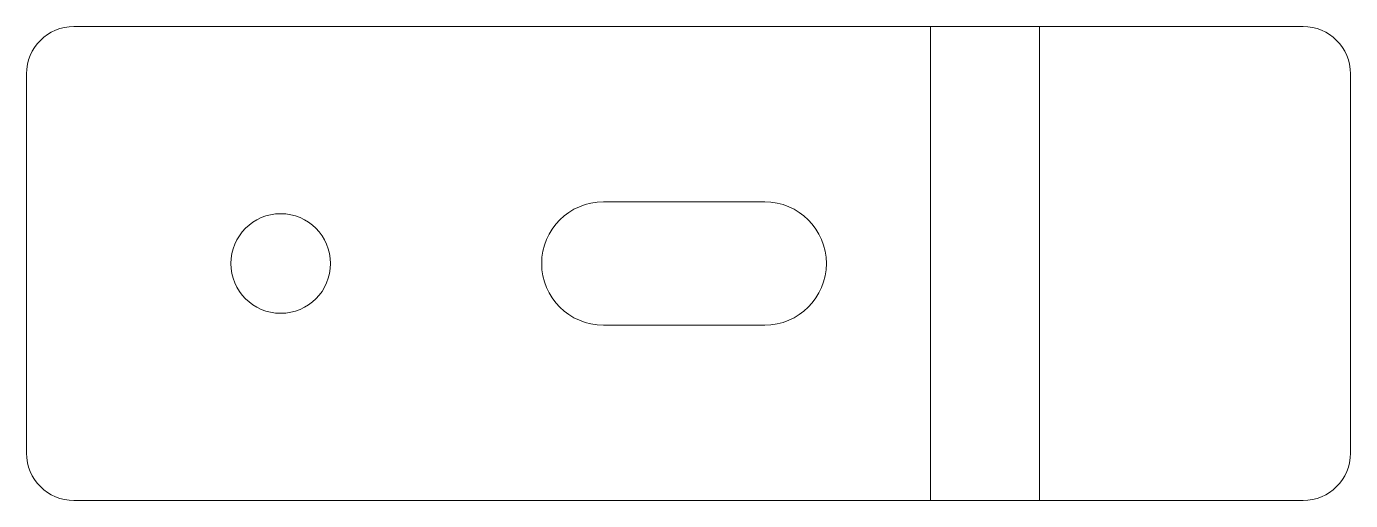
# Model space of a CAD drawing. Header units: millimetres. Extents: x 169.1 to 224.9, y 158.8 to 178.8.
import ezdxf

# ---------------------------------------------------------------- set-up
doc = ezdxf.new("R2010")
doc.units = ezdxf.units.MM
doc.layers.add('TANGENT EDGES', color=7, linetype='Continuous', lineweight=0)
doc.layers.add('VISIBLE', color=7, linetype='Continuous', lineweight=0)

msp = doc.modelspace()

# ---------------------------------------------------------------- linework, layer by layer
at = {"layer": 'TANGENT EDGES'}
for p, q in [((207.183, 178.786), (207.183, 158.786)), ((211.782, 178.786), (211.782, 158.786))]:
    msp.add_line(p, q, dxfattribs=at)
at = {"layer": 'VISIBLE'}
for p, q in [((171.083, 178.786), (207.183, 178.786)), ((207.183, 178.786), (211.782, 178.786)), ((211.782, 178.786), (222.89, 178.786)), ((169.083, 160.786), (169.083, 176.786)), ((224.89, 176.786), (224.89, 160.786)), ((200.198, 171.386), (193.398, 171.386)), ((193.398, 166.186), (200.198, 166.186)), ((207.183, 158.786), (171.083, 158.786)), ((211.782, 158.786), (207.183, 158.786)), ((222.89, 158.786), (211.782, 158.786))]:
    msp.add_line(p, q, dxfattribs=at)
msp.add_circle((179.798, 168.786), 2.1, dxfattribs=at)
for centre, radius, start, end in [((171.083, 176.786), 2, 90, 180), ((222.89, 176.786), 2, 360, 90), ((193.398, 168.786), 2.6, 90, 270), ((200.198, 168.786), 2.6, 270, 90), ((171.083, 160.786), 2, 180, 270), ((222.89, 160.786), 2, 270, 360)]:
    msp.add_arc(centre, radius, start, end, dxfattribs=at)

doc.saveas('drawing.dxf')
